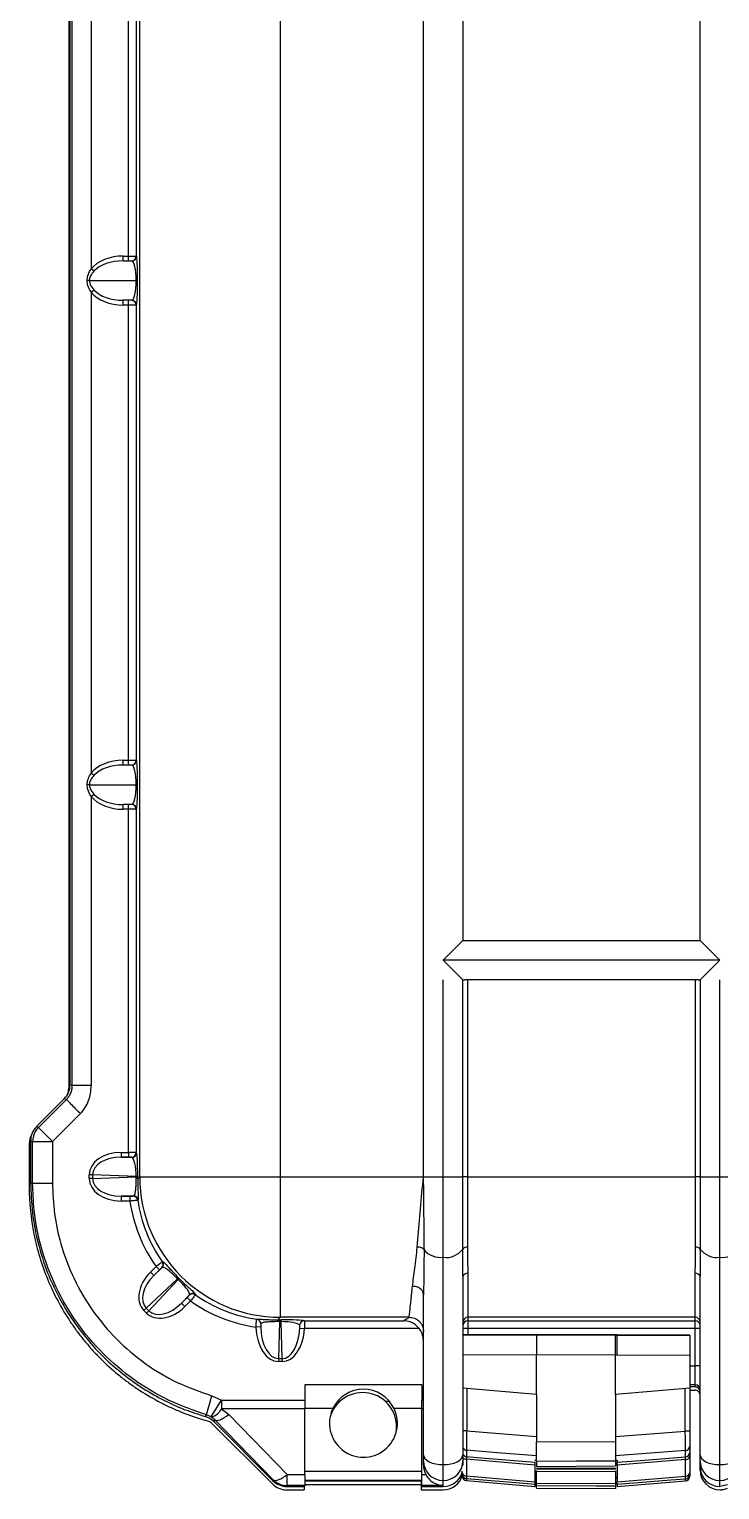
# Model space of a CAD drawing. Header units: millimetres. Extents: x 12 to 854, y 4 to 555.
# Drawn here: x 117.8 to 154.8, y 373 to 451.2 of the extents above; entities that cross this region are included whole.
import ezdxf

# ---------------------------------------------------------------- set-up
doc = ezdxf.new("R2010")
doc.units = ezdxf.units.MM

msp = doc.modelspace()

# ---------------------------------------------------------------- linework, layer by layer
at = {"color": 7, "linetype": 'Continuous', "lineweight": 25}
for p, q in [((123.725, 389.743), (123.725, 485.752)), ((131.256, 485.752), (131.256, 389.743)), ((138.929, 389.743), (138.929, 485.752)), ((119.922, 480.83), (119.922, 394.491)), ((119.995, 394.668), (119.995, 480.826)), ((120.108, 394.62), (120.108, 480.874)), ((141.046, 473.095), (141.046, 402.399)), ((153.746, 402.399), (153.746, 473.095)), ((121.124, 464.132), (121.124, 438.37)), ((123.119, 439.059), (123.119, 463.443)), ((123.542, 463.443), (123.542, 439.059)), ((122.839, 438.805), (122.839, 439.059)), ((122.839, 439.059), (123.119, 439.059)), ((123.119, 438.805), (123.119, 439.059)), ((123.119, 439.059), (123.542, 439.059)), ((123.542, 439.059), (123.551, 439.059)), ((121.274, 438.25), (121.124, 438.37)), ((122.839, 438.805), (123.297, 438.805)), ((121.03, 437.747), (120.912, 437.747)), ((121.03, 437.747), (123.532, 437.747)), ((123.615, 437.747), (123.532, 437.747)), ((121.124, 437.124), (121.274, 437.244)), ((121.124, 437.124), (121.124, 411.362)), ((123.297, 436.689), (122.839, 436.689)), ((122.839, 436.435), (122.839, 436.689)), ((123.119, 436.435), (123.119, 436.689)), ((123.119, 436.435), (122.839, 436.435)), ((123.542, 436.435), (123.119, 436.435)), ((123.119, 412.051), (123.119, 436.435)), ((123.542, 436.435), (123.542, 412.051)), ((123.551, 436.435), (123.542, 436.435)), ((122.839, 411.797), (122.839, 412.051)), ((122.839, 412.051), (123.119, 412.051)), ((122.839, 411.797), (123.297, 411.797)), ((123.119, 411.797), (123.119, 412.051)), ((123.119, 412.051), (123.542, 412.051)), ((123.542, 412.051), (123.551, 412.051)), ((121.274, 411.241), (121.124, 411.362)), ((121.03, 410.738), (120.912, 410.738)), ((121.03, 410.738), (123.532, 410.738)), ((121.124, 410.115), (121.274, 410.236)), ((121.124, 410.115), (121.124, 394.62)), ((123.615, 410.738), (123.532, 410.738)), ((123.297, 409.68), (122.839, 409.68)), ((122.839, 409.426), (122.839, 409.68)), ((123.119, 409.426), (122.839, 409.426)), ((123.119, 409.426), (123.119, 409.68)), ((123.542, 409.426), (123.119, 409.426)), ((123.119, 391.046), (123.119, 409.426)), ((123.542, 409.426), (123.542, 391.04)), ((123.551, 409.426), (123.542, 409.426)), ((139.988, 401.34), (141.046, 402.399)), ((141.046, 402.399), (153.746, 402.399)), ((153.746, 402.399), (154.804, 401.34)), ((141.032, 400.296), (139.988, 401.34)), ((154.804, 401.34), (139.988, 401.34)), ((154.804, 401.34), (153.76, 400.296)), ((139.988, 389.743), (139.988, 400.282)), ((141.032, 389.743), (141.032, 400.296)), ((153.649, 400.282), (141.142, 400.282)), ((141.283, 400.282), (141.283, 389.743)), ((153.509, 389.743), (153.509, 400.282)), ((153.76, 400.296), (153.76, 389.743)), ((154.804, 389.743), (154.804, 400.282)), ((119.995, 394.668), (120.108, 394.62)), ((119.685, 393.92), (118.188, 392.423)), ((118.3, 392.376), (119.797, 393.873)), ((119.797, 393.873), (119.685, 393.92)), ((120.545, 393.125), (119.048, 391.628)), ((118.188, 392.423), (118.3, 392.376)), ((118.3, 392.376), (119.048, 391.628)), ((117.805, 391.498), (117.805, 389.222)), ((117.99, 391.628), (117.878, 391.675)), ((117.878, 391.675), (117.878, 389.4)), ((117.99, 391.628), (119.048, 391.628)), ((117.99, 389.4), (117.99, 391.628)), ((119.048, 391.628), (119.048, 389.4)), ((122.727, 391.046), (123.119, 391.046)), ((122.727, 391.046), (122.727, 390.792)), ((122.727, 390.792), (123.303, 390.772)), ((123.119, 390.792), (122.727, 390.792)), ((123.119, 391.046), (123.119, 390.792)), ((123.303, 390.772), (123.288, 390.787)), ((123.542, 391.04), (123.557, 391.026)), ((121.201, 389.84), (121.022, 389.84)), ((121.022, 389.645), (121.022, 389.84)), ((121.201, 389.645), (121.022, 389.645)), ((123.544, 389.758), (121.201, 389.84)), ((121.201, 389.84), (121.201, 389.645)), ((121.201, 389.645), (123.544, 389.727)), ((123.544, 389.727), (123.544, 389.758)), ((123.618, 389.758), (123.544, 389.758)), ((123.618, 389.727), (123.544, 389.727)), ((123.618, 389.758), (123.618, 389.727)), ((123.618, 389.636), (123.725, 389.743)), ((123.725, 389.743), (131.256, 389.743)), ((131.256, 389.743), (138.929, 389.743)), ((131.256, 389.743), (131.256, 382.212)), ((138.887, 389.312), (138.929, 389.743)), ((138.929, 389.743), (139.988, 389.743)), ((138.929, 389.31), (138.929, 389.743)), ((139.988, 389.743), (141.032, 389.743)), ((139.988, 385.425), (139.988, 389.743)), ((141.032, 385.868), (141.032, 389.743)), ((141.283, 389.743), (141.032, 389.743)), ((141.283, 389.743), (141.283, 385.975)), ((141.283, 389.743), (153.509, 389.743)), ((153.76, 389.743), (153.509, 389.743)), ((153.509, 385.975), (153.509, 389.743)), ((153.76, 389.743), (154.804, 389.743)), ((153.76, 389.743), (153.76, 385.868)), ((154.804, 389.743), (155.863, 389.743)), ((154.804, 385.425), (154.804, 389.743)), ((117.99, 389.4), (117.878, 389.4)), ((117.99, 389.4), (119.048, 389.4)), ((123.386, 388.716), (122.727, 388.693)), ((122.727, 388.693), (123.198, 388.693)), ((122.727, 388.693), (122.727, 388.439)), ((123.198, 388.439), (122.727, 388.439)), ((123.198, 388.693), (123.198, 388.439)), ((123.369, 388.698), (123.386, 388.716)), ((123.637, 388.498), (123.62, 388.481)), ((139.988, 374.317), (139.988, 385.425)), ((154.804, 374.317), (154.804, 385.425)), ((125.757, 384.268), (124.077, 382.702)), ((124.215, 382.564), (125.781, 384.244)), ((124.303, 384.633), (124.603, 384.933)), ((124.303, 384.633), (124.482, 384.454)), ((124.482, 384.454), (124.932, 384.873)), ((124.782, 384.753), (124.482, 384.454)), ((124.603, 384.933), (124.782, 384.753)), ((141.046, 384.392), (141.046, 374.846)), ((141.3, 384.566), (141.3, 382.212)), ((153.492, 382.212), (153.492, 384.566)), ((153.746, 374.846), (153.746, 384.392)), ((126.386, 383.419), (125.967, 382.969)), ((138.929, 374.846), (138.929, 383.415)), ((123.95, 382.575), (124.077, 382.702)), ((124.077, 382.702), (124.215, 382.564)), ((125.967, 382.969), (126.267, 383.269)), ((125.967, 382.969), (126.147, 382.79)), ((126.446, 383.089), (126.147, 382.79)), ((126.267, 383.269), (126.446, 383.089)), ((124.088, 382.437), (123.95, 382.575)), ((124.215, 382.564), (124.088, 382.437)), ((131.256, 382.212), (131.121, 382.077)), ((131.209, 381.98), (131.155, 379.999)), ((131.209, 382.077), (131.302, 382.077)), ((131.209, 381.98), (131.209, 382.077)), ((131.302, 381.98), (131.209, 381.98)), ((138.167, 382.212), (131.256, 382.212)), ((131.302, 381.98), (131.302, 382.077)), ((131.356, 379.999), (131.302, 381.98)), ((132.546, 382.029), (137.871, 382.029)), ((153.492, 382.212), (141.3, 382.212)), ((141.3, 382.212), (141.3, 382.029)), ((141.3, 382.029), (153.492, 382.029)), ((141.3, 382.029), (141.3, 381.606)), ((153.492, 382.029), (153.492, 382.212)), ((153.492, 381.606), (153.492, 382.029)), ((130.207, 381.694), (129.954, 381.685)), ((132.302, 381.621), (132.554, 381.606)), ((138.706, 381.606), (132.554, 381.606)), ((141.3, 381.606), (141.046, 381.606)), ((144.983, 381.288), (141.046, 381.27)), ((141.046, 381.25), (144.983, 381.266)), ((153.492, 381.606), (141.3, 381.606)), ((144.983, 381.266), (144.983, 381.288)), ((149.305, 381.268), (144.983, 381.288)), ((144.983, 381.266), (149.214, 381.248)), ((144.983, 381.266), (144.983, 381.266)), ((149.214, 381.248), (149.305, 381.248)), ((149.305, 381.268), (149.305, 381.248)), ((153.196, 381.251), (149.305, 381.268)), ((149.305, 381.248), (153.196, 381.231)), ((153.196, 381.251), (153.196, 381.231)), ((153.196, 381.231), (153.196, 380.173)), ((153.746, 381.606), (153.492, 381.606)), ((153.492, 379.61), (153.492, 381.606)), ((131.155, 379.999), (131.356, 379.999)), ((131.155, 379.999), (131.155, 379.842)), ((131.356, 379.842), (131.155, 379.842)), ((131.356, 379.999), (131.356, 379.842)), ((144.983, 380.208), (144.983, 380.208)), ((149.216, 380.19), (144.983, 380.208)), ((144.983, 378.073), (144.983, 380.208)), ((149.216, 380.19), (149.216, 380.19)), ((149.216, 378.073), (149.216, 380.19)), ((149.31, 380.189), (149.216, 380.19)), ((153.196, 380.173), (149.31, 380.189)), ((153.196, 380.173), (153.196, 378.421)), ((153.746, 379.61), (153.492, 379.61)), ((153.492, 378.595), (153.492, 379.61)), ((127.3, 376.993), (127.595, 378.008)), ((127.595, 378.008), (128.116, 377.777)), ((138.845, 378.593), (132.579, 378.593)), ((132.579, 378.593), (132.579, 377.777)), ((138.845, 378.593), (138.845, 377.777)), ((144.983, 378.073), (141.046, 378.417)), ((141.244, 378.4), (141.244, 376.132)), ((144.983, 378.073), (144.983, 375.54)), ((153.196, 378.421), (149.216, 378.073)), ((149.216, 378.073), (149.216, 375.556)), ((152.954, 376.118), (152.954, 378.4)), ((153.492, 378.481), (153.196, 378.481)), ((153.196, 378.421), (153.196, 376.118)), ((153.196, 378.305), (153.492, 378.305)), ((153.492, 378.481), (153.492, 378.595)), ((127.561, 376.877), (128.116, 377.777)), ((128.116, 377.777), (132.579, 377.777)), ((128.116, 377.777), (128.116, 377.31)), ((132.579, 377.31), (128.116, 377.31)), ((128.116, 377.31), (128.498, 377.001)), ((132.579, 377.777), (132.579, 377.31)), ((134.071, 377.323), (132.579, 377.323)), ((132.579, 373.79), (132.579, 377.31)), ((134.332, 377.721), (134.463, 377.721)), ((136.876, 377.721), (137.092, 377.721)), ((138.845, 377.323), (137.353, 377.323)), ((138.845, 377.777), (138.929, 377.777)), ((138.845, 377.31), (138.845, 377.777)), ((138.929, 377.31), (138.845, 377.31)), ((138.845, 373.79), (138.845, 377.31)), ((127.561, 376.877), (127.3, 376.993)), ((127.75, 376.72), (127.561, 376.877)), ((130.841, 373.282), (127.58, 376.543)), ((130.862, 373.457), (127.694, 376.625)), ((130.884, 373.509), (127.75, 376.72)), ((128.498, 377.001), (131.631, 373.79)), ((141.244, 376.132), (144.983, 375.831)), ((149.216, 375.831), (152.954, 376.118)), ((153.196, 376.118), (152.954, 376.118)), ((138.929, 374.529), (138.929, 374.846)), ((141.046, 374.846), (141.046, 374.529)), ((141.235, 375.088), (141.235, 374.75)), ((144.983, 375.54), (149.216, 375.556)), ((152.963, 374.734), (152.963, 375.073)), ((153.196, 375.323), (153.196, 374.986)), ((153.746, 374.529), (153.746, 374.846)), ((138.929, 374.299), (138.929, 374.529)), ((139.988, 373.471), (139.988, 374.317)), ((141.046, 374.529), (141.046, 374.286)), ((144.894, 374.297), (141.235, 374.604)), ((141.235, 374.604), (141.235, 373.712)), ((144.894, 374.564), (144.983, 374.556)), ((144.894, 374.297), (144.894, 373.401)), ((144.983, 374.495), (144.983, 374.225)), ((144.983, 374.225), (149.216, 374.246)), ((144.987, 373.954), (144.987, 374.012)), ((149.216, 374.558), (149.305, 374.566)), ((149.216, 374.511), (149.216, 374.246)), ((149.22, 373.993), (149.22, 373.936)), ((152.963, 374.588), (149.305, 374.297)), ((149.305, 374.566), (149.305, 374.443)), ((149.305, 374.297), (149.305, 373.401)), ((152.963, 373.696), (152.963, 374.588)), ((153.196, 374.767), (153.196, 373.875)), ((153.746, 374.206), (153.746, 374.529)), ((153.746, 374.03), (153.746, 374.206)), ((154.804, 373.471), (154.804, 374.317)), ((130.862, 373.457), (130.884, 373.509)), ((131.631, 373.79), (132.579, 373.79)), ((131.631, 373.199), (131.631, 373.79)), ((138.845, 373.942), (132.579, 373.942)), ((132.579, 373.79), (132.579, 373.199)), ((138.845, 373.469), (132.579, 373.469)), ((138.845, 373.428), (132.579, 373.428)), ((132.579, 373.252), (138.802, 373.252)), ((138.802, 373.428), (138.802, 372.971)), ((138.845, 373.79), (139.054, 373.79)), ((138.845, 373.199), (138.845, 373.79)), ((139.988, 373.221), (139.988, 373.471)), ((141.004, 373.891), (141.004, 373.971)), ((141.004, 373.744), (141.004, 373.818)), ((141.004, 373.717), (141.004, 373.734)), ((141.235, 373.712), (144.894, 373.401)), ((141.235, 373.464), (144.894, 373.144)), ((144.894, 373.58), (144.986, 373.571)), ((144.894, 373.254), (144.894, 373.144)), ((149.22, 373.936), (144.987, 373.954)), ((144.987, 373.334), (144.987, 373.954)), ((144.987, 373.334), (149.22, 373.316)), ((149.22, 373.936), (149.22, 373.316)), ((149.221, 373.583), (149.305, 373.591)), ((149.305, 373.401), (152.963, 373.696)), ((149.305, 373.143), (152.963, 373.447)), ((149.305, 373.253), (149.305, 373.143)), ((153.196, 373.802), (153.196, 373.7)), ((154.804, 373.147), (154.804, 373.471)), ((155.209, 373.228), (154.804, 373.147)), ((131.59, 372.971), (132.537, 372.971)), ((131.631, 373.199), (131.61, 373.147)), ((131.61, 373.147), (132.579, 373.147)), ((132.579, 373.199), (131.631, 373.199)), ((132.537, 373.147), (132.537, 372.971)), ((132.579, 373.147), (132.579, 373.199)), ((138.802, 372.971), (139.988, 372.971)), ((139.988, 373.199), (138.845, 373.199)), ((138.845, 373.147), (138.845, 373.199)), ((138.845, 373.147), (139.988, 373.147)), ((139.988, 373.147), (139.988, 373.199)), ((144.987, 373.062), (144.987, 373.187)), ((144.987, 373.062), (149.22, 373.043)), ((149.22, 373.169), (149.22, 373.043))]:
    msp.add_line(p, q, dxfattribs=at)
at = {"color": 8, "linetype": 'Continuous', "lineweight": 25}
for p, q in [((141.3, 381.606), (141.3, 381.271)), ((144.983, 380.208), (141.046, 380.191)), ((153.196, 379.61), (153.492, 379.61)), ((153.492, 378.595), (153.196, 378.595)), ((141.244, 376.132), (141.046, 376.132)), ((141.235, 373.565), (141.235, 373.464)), ((144.894, 373.665), (144.987, 373.656)), ((149.22, 373.663), (149.305, 373.67)), ((152.963, 373.447), (152.963, 373.549))]:
    msp.add_line(p, q, dxfattribs=at)
at = {"color": 7, "linetype": 'Continuous', "lineweight": 25, "flags": 128}
for points in [[(127.243, 376.892), (127.281, 376.958), (127.288, 376.972), (127.3, 376.993)], [(127.75, 376.72), (127.741, 376.704), (127.703, 376.64), (127.694, 376.625)], [(127.75, 376.72), (127.801, 376.695), (127.867, 376.687), (127.948, 376.698), (128.042, 376.727), (128.146, 376.773), (128.259, 376.835), (128.377, 376.912), (128.498, 377.001)], [(138.929, 374.846), (138.95, 374.743), (139.01, 374.643), (139.108, 374.552), (139.239, 374.472), (139.4, 374.406), (139.583, 374.357), (139.781, 374.327), (139.988, 374.317)], [(139.988, 374.317), (140.194, 374.327), (140.393, 374.357), (140.576, 374.406), (140.736, 374.472), (140.868, 374.552), (140.965, 374.643), (141.026, 374.743), (141.046, 374.846)], [(144.983, 374.787), (142.876, 374.956), (141.235, 375.088)], [(152.963, 375.073), (151.088, 374.93), (149.216, 374.787)], [(153.746, 374.846), (153.766, 374.743), (153.826, 374.643), (153.924, 374.552), (154.056, 374.472), (154.216, 374.406), (154.399, 374.357), (154.598, 374.327), (154.804, 374.317)], [(154.804, 374.317), (155.011, 374.327), (155.209, 374.357), (155.392, 374.406), (155.553, 374.472), (155.684, 374.552), (155.782, 374.643), (155.842, 374.743), (155.863, 374.846)], [(141.235, 374.75), (142.015, 374.685), (144.894, 374.443)], [(149.216, 374.511), (147.1, 374.503), (144.983, 374.495)], [(149.22, 374.103), (147.696, 374.109), (144.987, 374.12)], [(144.987, 374.1), (146.003, 374.096), (149.22, 374.082)], [(149.305, 374.443), (150.317, 374.523), (152.963, 374.734)], [(130.884, 373.509), (130.934, 373.484), (131, 373.476), (131.081, 373.487), (131.175, 373.516), (131.28, 373.562), (131.392, 373.624), (131.51, 373.701), (131.631, 373.79)], [(144.894, 373.254), (143.882, 373.34), (141.235, 373.565)], [(152.963, 373.549), (152.184, 373.486), (149.305, 373.253)], [(149.22, 373.169), (148.204, 373.173), (144.987, 373.187)]]:
    msp.add_lwpolyline(points, dxfattribs=at)
at = {"color": 7, "linetype": 'Continuous', "lineweight": 25}
for centre, radius, start, end in [((123.288, 439.059), 0.254, 270.01746, 0.01745), ((123.297, 439.059), 0.254, 270.01746, 0.01745), ((123.288, 436.435), 0.254, 359.98255, 89.98254), ((123.297, 436.435), 0.254, 359.98255, 89.98254), ((123.288, 412.051), 0.254, 270.01746, 0.01745), ((123.297, 412.051), 0.254, 270.01746, 0.01745), ((123.288, 409.426), 0.254, 359.98255, 89.98254), ((123.297, 409.426), 0.254, 359.98255, 89.98254), ((119.049, 391.628), 1.059, 135.02989, 179.97011), ((123.288, 391.041), 0.254, 270.08169, 359.91831), ((123.302, 391.026), 0.254, 270.08169, 359.91831), ((123.548, 389.514), 0.141, 60.06573, 91.91407), ((131.266, 389.753), 7.542, 180.08169, 269.91831), ((123.368, 388.444), 0.254, 8.30055, 89.91685), ((123.386, 388.462), 0.254, 8.30055, 89.91685), ((139.849, 386.582), 1.165, 220.10288, 276.80596), ((140.144, 386.508), 1.095, 261.80355, 324.23951), ((141.245, 385.715), 0.263, 81.80355, 144.23951), ((153.547, 385.715), 0.263, 35.76049, 98.19645), ((154.648, 386.508), 1.095, 215.76049, 278.19645), ((154.942, 386.582), 1.165, 263.19404, 319.89712), ((124.726, 385.05), 0.254, 315.11111, 35.32403), ((124.752, 385.052), 0.254, 315.11137, 35.44181), ((129.993, 380.022), 5.998, 134.21509, 134.92285), ((121.535, 388.479), 5.998, 315.07715, 315.78491), ((141.266, 384.343), 0.226, 81.45894, 167.51374), ((153.525, 384.343), 0.226, 12.48626, 98.54106), ((126.563, 383.213), 0.254, 54.67597, 134.88889), ((126.565, 383.238), 0.254, 54.55819, 134.88863), ((129.96, 381.855), 0.254, 2.67204, 81.49523), ((130.915, 381.989), 0.224, 357.53847, 23.25791), ((132.548, 381.775), 0.254, 90.47027, 175.91026), ((141.3, 381.958), 0.254, 89.98255, 179.98254), ((141.3, 381.775), 0.254, 89.98255, 179.98254), ((153.492, 381.958), 0.254, 0.01746, 90.01745), ((153.492, 381.775), 0.254, 0.01746, 90.01745), ((117.74, 380.581), 31.573, 359.28984, 1.21023), ((135.712, 376.534), 1.82, 25.67051, 154.32949), ((135.67, 376.358), 1.82, 48.50301, 131.49699), ((153.492, 378.341), 0.254, 0.01746, 90.01745), ((127.379, 377.683), 0.826, 282.72199, 333.2171), ((135.712, 376.534), 1.82, 154.32949, 25.67051), ((135.67, 376.358), 1.82, 131.49699, 163.64566), ((135.67, 376.358), 1.82, 349.35622, 48.50301), ((152.943, 375.325), 0.252, 274.37792, 359.6965), ((152.942, 374.987), 0.253, 274.60013, 359.87862), ((139.987, 374.529), 1.058, 180.01746, 270.01745), ((139.988, 374.529), 1.058, 269.98255, 359.98254), ((152.98, 374.807), 0.22, 265.54982, 349.52031), ((154.804, 374.529), 1.058, 180.01746, 270.01745), ((154.805, 374.529), 1.058, 269.98255, 359.98254), ((131.632, 374.258), 1.059, 225.02989, 269.97011), ((141.219, 373.931), 0.219, 190.42949, 274.25781), ((141.257, 373.818), 0.254, 180.05218, 265.06532), ((141.258, 373.717), 0.254, 180, 265), ((152.98, 373.915), 0.22, 265.54982, 349.52031), ((152.942, 373.802), 0.254, 274.68472, 359.94728), ((152.942, 373.7), 0.254, 274.75, 0)]:
    msp.add_arc(centre, radius, start, end, dxfattribs=at)
at = {"color": 8, "linetype": 'Continuous', "lineweight": 25}
for centre, radius, start, end in [((141.257, 375.341), 0.254, 213.97846, 265.17006), ((141.257, 375.004), 0.254, 213.72663, 265.06882), ((141.242, 374.886), 0.281, 225.7806, 268.63456)]:
    msp.add_arc(centre, radius, start, end, dxfattribs=at)
at = {"color": 7, "linetype": 'Continuous', "lineweight": 25}
for centre, major_axis, ratio, start_param, end_param in [((122.839, 437.747), (-1.949, 0), 0.67321, 4.712389, 5.788319), ((123.551, 437.747), (0, 1.312), 0.048776, 4.712389, 6.283185), ((122.839, 437.747), (1.778, 0), 0.595114, 1.570796, 2.646727), ((123.297, 437.747), (0, 1.058), 0.222053, 4.712389, 6.283185), ((123.297, 437.747), (0, 1.058), 0.222053, 3.141593, 4.712389), ((123.551, 437.747), (0, 1.312), 0.048776, 3.141593, 4.712389), ((122.839, 437.747), (1.949, 0), 0.67321, 3.636459, 4.712389), ((122.839, 437.747), (1.778, 0), 0.595114, 3.636459, 4.712389), ((122.839, 410.738), (-1.949, 0), 0.67321, 4.712389, 5.788319), ((122.839, 410.738), (1.778, 0), 0.595114, 1.570796, 2.646727), ((123.297, 410.738), (0, 1.058), 0.222053, 4.712389, 6.283185), ((123.551, 410.738), (0, 1.312), 0.048776, 4.712389, 6.283185), ((122.839, 410.738), (1.949, 0), 0.67321, 3.636459, 4.712389), ((122.839, 410.738), (1.778, 0), 0.595114, 3.636459, 4.712389), ((123.297, 410.738), (0, 1.058), 0.222053, 3.141593, 4.712389), ((123.551, 410.738), (0, 1.312), 0.048776, 3.141593, 4.712389), ((118.936, 394.668), (-0.978, 0.405), 0.999286, 2.749146, 3.534039), ((118.863, 394.492), (-0.978, 0.405), 0.999286, 3.231862, 3.534039), ((118.864, 391.498), (0.978, -0.405), 0.999286, 3.051262, 3.534039), ((118.937, 391.674), (-0.978, 0.405), 0.999286, 5.890739, 6.675632), ((122.77, 389.809), (-1.748, 0.061), 0.706891, 4.761749, 6.307865), ((122.77, 389.809), (1.568, -0.055), 0.625906, 1.620157, 3.166273), ((123.119, 391.04), (0.423, 0), 0.013968, 0.034907, 1.570796), ((123.119, 390.786), (0.169, 0), 0.034921, 0.034907, 1.570796), ((123.301, 389.791), (-0.013, 0.983), 0.246698, 4.675744, 6.221861), ((123.555, 389.791), (-0.002, 1.237), 0.051121, 4.685854, 6.23197), ((122.77, 389.676), (-1.748, -0.061), 0.706891, 6.258505, 7.804621), ((122.77, 389.676), (1.568, 0.055), 0.625906, 3.116912, 4.663029), ((123.301, 389.694), (0.013, 0.983), 0.246698, 4.675213, 4.749034), ((123.555, 389.694), (0.002, 1.237), 0.051121, 4.665103, 4.738924), ((131.083, 389.57), (-5.634, -5.634), 0.998783, 5.639639, 6.118645), ((131.083, 389.57), (5.336, 5.336), 0.998646, 2.500398, 2.974174), ((132.38, 390.867), (14.111, 4.612), 0.257974, 4.074569, 4.076627), ((125.208, 383.789), (-1.279, -1.193), 0.706891, 4.761749, 6.307865), ((125.208, 383.789), (1.148, 1.07), 0.625906, 1.620157, 3.166273), ((132.56, 390.688), (14.343, 4.563), 0.268138, 4.066738, 4.068796), ((131.57, 390.057), (5.801, 5.801), 0.949457, 3.139398, 3.143787), ((131.443, 389.93), (5.622, 5.622), 0.947806, 3.139398, 3.143787), ((132.201, 391.047), (4.563, 14.343), 0.268138, 2.214389, 2.216447), ((132.38, 390.867), (4.612, 14.111), 0.257974, 2.206558, 2.208617), ((131.083, 389.57), (5.336, 5.336), 0.998646, 3.309011, 3.783225), ((125.302, 383.695), (-1.193, -1.279), 0.706891, 6.258505, 7.804621), ((125.302, 383.695), (1.07, 1.148), 0.625906, 3.116912, 4.663029), ((131.083, 389.57), (-5.634, -5.634), 0.998783, 0.16454, 0.643781), ((131.187, 382.021), (1.237, 0.001), 0.045533, 1.552725, 1.623721), ((131.187, 381.767), (0.983, 0.01), 0.216257, 1.545995, 1.616991), ((131.325, 382.021), (1.237, -0.001), 0.045533, 0.159963, 1.588868), ((131.325, 381.767), (0.983, -0.01), 0.216257, 0.166693, 1.595597), ((131.189, 381.85), (-0.055, -2.008), 0.615519, 4.81143, 6.299977), ((131.189, 381.85), (0.051, 1.851), 0.530328, 1.669838, 3.158384), ((131.322, 381.85), (-0.051, 1.851), 0.530328, 3.124801, 4.573774), ((131.322, 381.85), (0.055, -2.008), 0.615519, 6.266394, 7.715366), ((149.209, 380.19), (0.004, 1.058), 0.006545, 4.712426, 6.265732), ((153.492, 378.227), (0, -0.254), 0.999391, 1.570796, 3.141593), ((153.492, 378.051), (0, -0.254), 0.999391, 1.570796, 3.141593), ((139.988, 374.299), (0, 1.077), 0.982251, 1.570796, 2.062226), ((154.804, 374.206), (0, -1.059), 0.999391, 4.712389, 6.283185), ((154.804, 374.03), (0, -1.059), 0.999391, 4.712389, 6.283185), ((131.589, 374.03), (-0.749, 0.749), 0.998783, 1.570796, 2.356803), ((131.611, 374.206), (-0.405, -0.978), 0.999286, 5.890739, 6.675632), ((139.988, 374.257), (-0.761, 0.761), 0.965689, 1.259374, 2.338741), ((139.988, 374.206), (0, 1.059), 0.999391, 3.141593, 4.428595), ((139.988, 374.03), (0, -1.059), 0.999391, 0, 1.287002)]:
    msp.add_ellipse(centre, major_axis=major_axis, ratio=ratio, start_param=start_param, end_param=end_param, dxfattribs=at)
for points, knots in [([(120.912, 437.747), (120.913, 437.773), (120.916, 437.885), (120.97, 438.104), (121.068, 438.274), (121.124, 438.37)], [0, 0, 0, 0, 0.117327, 0.502598, 1, 1, 1, 1]), ([(121.274, 438.25), (121.211, 438.174), (121.103, 438.044), (121.035, 437.86), (121.031, 437.768), (121.03, 437.747)], [0, 0, 0, 0, 0.516698, 0.889631, 1, 1, 1, 1]), ([(121.124, 437.124), (121.117, 437.134), (121.046, 437.247), (120.941, 437.449), (120.92, 437.66), (120.912, 437.747)], [0, 0, 0, 0, 0.051934, 0.60706, 1, 1, 1, 1]), ([(121.03, 437.747), (121.037, 437.686), (121.044, 437.614), (121.115, 437.438), (121.198, 437.337), (121.274, 437.244)], [0, 0, 0, 0, 0.319654, 0.375109, 1, 1, 1, 1]), ([(120.912, 410.738), (120.913, 410.764), (120.916, 410.876), (120.97, 411.095), (121.068, 411.266), (121.124, 411.362)], [0, 0, 0, 0, 0.117327, 0.502598, 1, 1, 1, 1]), ([(121.274, 411.241), (121.211, 411.165), (121.103, 411.035), (121.035, 410.852), (121.031, 410.759), (121.03, 410.738)], [0, 0, 0, 0, 0.516698, 0.889631, 1, 1, 1, 1]), ([(121.124, 410.115), (121.117, 410.125), (121.046, 410.239), (120.941, 410.44), (120.92, 410.651), (120.912, 410.738)], [0, 0, 0, 0, 0.051934, 0.60706, 1, 1, 1, 1]), ([(121.03, 410.738), (121.037, 410.677), (121.044, 410.606), (121.115, 410.429), (121.198, 410.328), (121.274, 410.236)], [0, 0, 0, 0, 0.319654, 0.375109, 1, 1, 1, 1]), ([(141.032, 400.296), (141.039, 400.292), (141.053, 400.285), (141.098, 400.282), (141.131, 400.282), (141.142, 400.282)], [0, 0, 0, 0, 0.401492, 0.802995, 1, 1, 1, 1]), ([(153.649, 400.282), (153.671, 400.282), (153.715, 400.283), (153.748, 400.288), (153.757, 400.294), (153.76, 400.296)], [0, 0, 0, 0, 0.403793, 0.807731, 1, 1, 1, 1]), ([(119.797, 393.876), (119.808, 393.888), (119.835, 393.915), (119.878, 393.966), (119.928, 394.032), (119.98, 394.116), (120.029, 394.217), (120.068, 394.326), (120.092, 394.433), (120.106, 394.531), (120.107, 394.594), (120.108, 394.623)], [0, 0, 0, 0, 0.059602, 0.139166, 0.238697, 0.358194, 0.497653, 0.643008, 0.775137, 0.894105, 1, 1, 1, 1]), ([(121.124, 394.623), (121.006, 394.623), (120.879, 394.623), (120.634, 394.623), (120.516, 394.623), (120.319, 394.623), (120.241, 394.623), (120.138, 394.623), (120.112, 394.623), (120.108, 394.623)], [0, 0, 0, 0, 0.25, 0.25, 0.5, 0.5, 0.75, 0.75, 1, 1, 1, 1]), ([(120.545, 393.128), (120.751, 393.334), (120.89, 393.568), (121.076, 394.068), (121.124, 394.337), (121.124, 394.623)], [0, 0, 0, 0, 0.5, 0.5, 1, 1, 1, 1]), ([(119.797, 393.876), (119.8, 393.873), (119.819, 393.854), (119.895, 393.778), (119.953, 393.72), (120.098, 393.575), (120.184, 393.488), (120.365, 393.308), (120.458, 393.214), (120.545, 393.128)], [0, 0, 0, 0, 0.25, 0.25, 0.5, 0.5, 0.75, 0.75, 1, 1, 1, 1]), ([(123.386, 388.716), (123.419, 388.742), (123.473, 388.784), (123.514, 389.022), (123.532, 389.28), (123.54, 389.503), (123.542, 389.625), (123.543, 389.655)], [0, 0, 0, 0, 0.381453, 0.622232, 0.806459, 0.953359, 1, 1, 1, 1]), ([(117.805, 389.222), (117.805, 388.364), (117.889, 387.51), (118.078, 386.564), (118.1, 386.46), (118.147, 386.251), (118.172, 386.148), (118.25, 385.837), (118.307, 385.632), (118.493, 385.02), (118.637, 384.619), (119.129, 383.435), (119.532, 382.681), (120.127, 381.793), (120.249, 381.619), (120.503, 381.278), (120.633, 381.111), (120.903, 380.782), (121.042, 380.621), (121.256, 380.385), (121.329, 380.308), (121.476, 380.154), (121.55, 380.078), (121.928, 379.699), (122.245, 379.412), (122.741, 379.006), (122.909, 378.875), (123.167, 378.684), (123.253, 378.622), (123.428, 378.499), (123.517, 378.438), (123.96, 378.143), (124.324, 377.924), (124.886, 377.624), (125.076, 377.529), (125.364, 377.393), (125.461, 377.349), (125.655, 377.263), (125.752, 377.221), (126.246, 377.016), (126.649, 376.872), (127.168, 376.715), (127.28, 376.683), (127.391, 376.652)], [0.1705302, 0.1705302, 0.1705302, 0.1705302, 0.2955302, 0.2955302, 0.3111552, 0.3111552, 0.3267802, 0.3267802, 0.3580302, 0.3580302, 0.4205302, 0.4205302, 0.5455302, 0.5455302, 0.5767802, 0.5767802, 0.6080302, 0.6080302, 0.6392802, 0.6392802, 0.6549052, 0.6549052, 0.6705302, 0.6705302, 0.7330302, 0.7330302, 0.7642802, 0.7642802, 0.7799052, 0.7799052, 0.7955302, 0.7955302, 0.8580302, 0.8580302, 0.8892802, 0.8892802, 0.9049052, 0.9049052, 0.9205302, 0.9205302, 0.9830302, 0.9830302, 1, 1, 1, 1]), ([(117.878, 389.4), (117.897, 388.87), (117.936, 387.792), (118.249, 386.178), (118.721, 384.705), (119.318, 383.395), (119.987, 382.248), (120.777, 381.165), (121.679, 380.166), (122.679, 379.264), (123.758, 378.476), (124.905, 377.808), (126.066, 377.271), (126.864, 377.015), (127.243, 376.892)], [0, 0, 0, 0, 0.0948448, 0.1930236, 0.2933327, 0.3713064, 0.4504997, 0.530743, 0.6109751, 0.6912198, 0.7714557, 0.8500281, 0.9285919, 1, 1, 1, 1]), ([(127.3, 376.993), (126.615, 377.229), (125.243, 377.703), (123.372, 378.834), (121.709, 380.243), (120.302, 381.914), (119.198, 383.802), (118.434, 385.831), (118.047, 387.723), (118.007, 388.916), (117.99, 389.4)], [0, 0, 0, 0, 0.130642, 0.261288, 0.391944, 0.5226, 0.653681, 0.784758, 0.912604, 1, 1, 1, 1]), ([(119.048, 389.4), (119.07, 388.852), (119.115, 387.756), (119.492, 386.027), (120.157, 384.259), (121.171, 382.527), (122.462, 380.992), (123.989, 379.698), (125.707, 378.66), (126.966, 378.226), (127.595, 378.008)], [0, 0, 0, 0, 0.1076557, 0.2153197, 0.3463734, 0.4774311, 0.6080942, 0.7387572, 0.8693806, 1, 1, 1, 1]), ([(123.618, 389.636), (123.618, 389.599), (123.618, 389.559), (123.618, 389.522), (123.618, 389.519)], [0, 0, 0, 0, 0.911729, 1, 1, 1, 1]), ([(138.594, 385.975), (138.637, 386.51), (138.721, 387.565), (138.832, 388.735), (138.887, 389.312)], [0, 0, 0, 0, 0.50646, 1, 1, 1, 1]), ([(138.929, 389.31), (138.929, 389.31), (138.928, 389.311), (138.922, 389.311), (138.917, 389.312), (138.91, 389.312), (138.9, 389.312), (138.892, 389.312), (138.887, 389.312)], [0, 0, 0, 0, 0.239469, 0.368374, 0.500011, 0.631646, 0.760546, 1, 1, 1, 1]), ([(138.929, 389.31), (138.93, 389.038), (138.931, 388.474), (138.938, 387.609), (138.947, 386.709), (138.954, 386.129), (138.958, 385.831)], [0, 0, 0, 0, 0.2264745, 0.4685985, 0.7264341, 1, 1, 1, 1]), ([(123.198, 388.693), (123.21, 388.693), (123.24, 388.693), (123.286, 388.693), (123.33, 388.695), (123.361, 388.696), (123.366, 388.698), (123.369, 388.698)], [0, 0, 0, 0, 0.128593, 0.348071, 0.565691, 0.78284, 1, 1, 1, 1]), ([(123.62, 388.481), (123.613, 388.48), (123.601, 388.477), (123.525, 388.469), (123.416, 388.458), (123.3, 388.448), (123.226, 388.441), (123.198, 388.439)], [0, 0, 0, 0, 0.217867, 0.435546, 0.653169, 0.87201, 1, 1, 1, 1]), ([(138.34, 383.874), (138.358, 384.025), (138.395, 384.325), (138.473, 384.835), (138.541, 385.381), (138.576, 385.777), (138.594, 385.975)], [0, 0, 0, 0, 0.249854, 0.500147, 0.750272, 1, 1, 1, 1]), ([(138.958, 385.831), (138.945, 385.85), (138.918, 385.89), (138.83, 385.937), (138.718, 385.969), (138.634, 385.973), (138.594, 385.975)], [0, 0, 0, 0, 0.242887, 0.5, 0.757113, 1, 1, 1, 1]), ([(138.958, 385.831), (138.957, 385.403), (138.954, 384.546), (138.938, 383.792), (138.929, 383.415)], [0, 0, 0, 0, 0.499794, 1, 1, 1, 1]), ([(141.046, 384.392), (141.046, 384.465), (141.043, 384.926), (141.037, 385.438), (141.032, 385.868)], [0, 0, 0, 0, 0.16013, 1, 1, 1, 1]), ([(141.283, 385.975), (141.289, 385.56), (141.297, 385.065), (141.299, 384.635), (141.3, 384.566)], [0, 0, 0, 0, 0.839018, 1, 1, 1, 1]), ([(153.492, 384.566), (153.492, 384.635), (153.495, 385.065), (153.503, 385.56), (153.509, 385.975)], [0, 0, 0, 0, 0.160982, 1, 1, 1, 1]), ([(153.76, 385.868), (153.755, 385.438), (153.749, 384.926), (153.746, 384.465), (153.746, 384.392)], [0, 0, 0, 0, 0.8398695, 1, 1, 1, 1]), ([(124.603, 384.933), (124.64, 384.963), (124.714, 385.024), (124.814, 385.104), (124.889, 385.164), (124.926, 385.192), (124.932, 385.195), (124.934, 385.197)], [0, 0, 0, 0, 0.2234385, 0.4477213, 0.6708334, 0.8913877, 1, 1, 1, 1]), ([(124.959, 385.2), (124.975, 385.193), (125.009, 385.177), (125.151, 385.026), (125.355, 384.799), (125.576, 384.559), (125.732, 384.4), (125.81, 384.32)], [0, 0, 0, 0, 0.239725, 0.51003, 0.708002, 0.854244, 1, 1, 1, 1]), ([(124.907, 384.87), (124.906, 384.87), (124.903, 384.869), (124.889, 384.856), (124.861, 384.83), (124.823, 384.795), (124.796, 384.767), (124.782, 384.753)], [0, 0, 0, 0, 0.108114, 0.327726, 0.550471, 0.775274, 1, 1, 1, 1]), ([(125.757, 384.268), (125.692, 384.333), (125.559, 384.464), (125.363, 384.647), (125.169, 384.808), (125.016, 384.895), (124.959, 384.88), (124.932, 384.873)], [0, 0, 0, 0, 0.137598, 0.278606, 0.475037, 0.750975, 1, 1, 1, 1]), ([(126.386, 383.419), (126.392, 383.462), (126.403, 383.532), (126.264, 383.728), (126.096, 383.92), (125.927, 384.097), (125.821, 384.204), (125.781, 384.244)], [0, 0, 0, 0, 0.370806, 0.599717, 0.774929, 0.914931, 1, 1, 1, 1]), ([(125.833, 384.297), (125.882, 384.249), (126.011, 384.122), (126.227, 383.92), (126.456, 383.712), (126.67, 383.518), (126.697, 383.473), (126.713, 383.446)], [0, 0, 0, 0, 0.090336, 0.2369, 0.415349, 0.641891, 1, 1, 1, 1]), ([(126.267, 383.269), (126.274, 383.277), (126.295, 383.298), (126.328, 383.331), (126.358, 383.363), (126.379, 383.386), (126.382, 383.391), (126.383, 383.393)], [0, 0, 0, 0, 0.1261946, 0.3470241, 0.565214, 0.7825957, 1, 1, 1, 1]), ([(126.71, 383.421), (126.706, 383.415), (126.698, 383.404), (126.651, 383.343), (126.583, 383.257), (126.51, 383.167), (126.463, 383.11), (126.446, 383.089)], [0, 0, 0, 0, 0.218418, 0.436506, 0.654657, 0.874595, 1, 1, 1, 1]), ([(138.167, 382.212), (138.169, 382.241), (138.174, 382.302), (138.208, 382.624), (138.261, 383.124), (138.313, 383.621), (138.34, 383.874)], [0, 0, 0, 0, 0.233305, 0.477697, 0.733242, 1, 1, 1, 1]), ([(138.929, 383.415), (138.921, 383.473), (138.909, 383.562), (138.836, 383.669), (138.76, 383.742), (138.665, 383.802), (138.528, 383.859), (138.414, 383.868), (138.34, 383.874)], [0, 0, 0, 0, 0.239455, 0.368358, 0.499997, 0.631637, 0.760541, 1, 1, 1, 1]), ([(129.954, 381.685), (129.956, 381.716), (129.962, 381.794), (129.972, 381.911), (129.983, 382.016), (129.992, 382.089), (129.995, 382.1), (129.997, 382.106)], [0, 0, 0, 0, 0.1436468, 0.3612737, 0.5766884, 0.7904123, 1, 1, 1, 1]), ([(129.997, 382.106), (130.033, 382.109), (130.097, 382.114), (130.376, 382.098), (130.7, 382.083), (130.959, 382.077), (131.095, 382.077), (131.117, 382.077), (131.121, 382.077)], [0, 0, 0, 0, 0.3252183, 0.5753264, 0.7848747, 0.9657311, 0.993723, 1, 1, 1, 1]), ([(130.214, 381.867), (130.213, 381.863), (130.21, 381.854), (130.208, 381.823), (130.207, 381.78), (130.206, 381.735), (130.207, 381.705), (130.207, 381.694)], [0, 0, 0, 0, 0.198298, 0.412902, 0.635521, 0.858193, 1, 1, 1, 1]), ([(131.139, 381.979), (131.136, 381.979), (131.024, 381.977), (130.913, 381.974), (130.719, 381.968), (130.524, 381.959), (130.296, 381.931), (130.243, 381.89), (130.214, 381.867)], [0, 0, 0, 0, 0.006049, 0.204967, 0.207949, 0.414399, 0.666006, 1, 1, 1, 1]), ([(132.546, 382.029), (132.547, 382.026), (132.55, 382.018), (132.554, 381.963), (132.556, 381.865), (132.556, 381.74), (132.555, 381.649), (132.554, 381.606)], [0, 0, 0, 0, 0.145266, 0.363591, 0.581779, 0.79939, 1, 1, 1, 1]), ([(137.871, 382.029), (137.884, 382.046), (137.91, 382.08), (138.085, 382.141), (138.136, 382.185), (138.167, 382.212)], [0, 0, 0, 0, 0.279726, 0.560147, 1, 1, 1, 1]), ([(138.706, 381.606), (138.659, 381.66), (138.542, 381.793), (138.283, 381.955), (138.047, 382.02), (137.897, 382.029), (137.872, 382.029), (137.871, 382.029)], [0, 0, 0, 0, 0.202621, 0.499059, 0.915946, 0.996454, 1, 1, 1, 1]), ([(138.167, 382.212), (138.263, 382.202), (138.411, 382.186), (138.588, 382.091), (138.71, 381.993), (138.808, 381.871), (138.903, 381.693), (138.919, 381.546), (138.929, 381.45)], [0, 0, 0, 0, 0.239457, 0.368361, 0.5, 0.631639, 0.760543, 1, 1, 1, 1]), ([(132.302, 381.621), (132.302, 381.637), (132.303, 381.672), (132.303, 381.719), (132.301, 381.759), (132.298, 381.784), (132.295, 381.791), (132.294, 381.793)], [0, 0, 0, 0, 0.198048, 0.421495, 0.64622, 0.863111, 1, 1, 1, 1]), ([(138.929, 380.956), (138.916, 381.092), (138.892, 381.328), (138.761, 381.523), (138.706, 381.606)], [0, 0, 0, 0, 0.577923, 1, 1, 1, 1]), ([(144.983, 381.266), (144.983, 381.26), (144.983, 381.246), (144.983, 381.121), (144.983, 380.882), (144.983, 380.565), (144.983, 380.327), (144.983, 380.208)], [0, 0, 0, 0, 0.13159, 0.348692, 0.565794, 0.782897, 1, 1, 1, 1]), ([(127.694, 376.625), (127.602, 376.702), (127.466, 376.817), (127.298, 376.874), (127.243, 376.892)], [0, 0, 0, 0, 0.6728984, 1, 1, 1, 1]), ([(127.391, 376.652), (127.427, 376.643), (127.461, 376.628), (127.524, 376.592), (127.553, 376.569), (127.58, 376.543)], [0, 0, 0, 0, 0.5, 0.5, 1, 1, 1, 1]), ([(141.244, 376.132), (141.242, 376.013), (141.238, 375.774), (141.234, 375.457), (141.233, 375.218), (141.234, 375.116), (141.235, 375.092), (141.235, 375.088)], [0, 0, 0, 0, 0.2389288, 0.4777852, 0.7160394, 0.9539177, 1, 1, 1, 1]), ([(152.963, 375.073), (152.963, 375.103), (152.965, 375.163), (152.964, 375.391), (152.961, 375.693), (152.957, 375.952), (152.954, 376.094), (152.954, 376.118)], [0, 0, 0, 0, 0.237997, 0.475966, 0.71385, 0.952006, 1, 1, 1, 1]), ([(153.196, 376.118), (153.196, 376.027), (153.196, 375.846), (153.196, 375.605), (153.196, 375.423), (153.196, 375.345), (153.196, 375.327), (153.196, 375.323)], [0, 0, 0, 0, 0.238727, 0.477482, 0.715562, 0.953039, 1, 1, 1, 1]), ([(144.983, 374.495), (144.983, 374.526), (144.983, 374.587), (144.983, 374.818), (144.983, 375.121), (144.983, 375.379), (144.983, 375.519), (144.983, 375.54)], [0, 0, 0, 0, 0.23918, 0.47836, 0.717538, 0.956715, 1, 1, 1, 1]), ([(144.987, 374.555), (144.987, 374.632), (144.987, 374.736), (144.987, 374.848), (144.987, 374.878)], [0, 0, 0, 0, 0.726791, 1, 1, 1, 1]), ([(149.216, 375.556), (149.216, 375.437), (149.216, 375.199), (149.216, 374.882), (149.216, 374.642), (149.216, 374.54), (149.216, 374.515), (149.216, 374.511)], [0, 0, 0, 0, 0.239124, 0.478248, 0.71737, 0.956492, 1, 1, 1, 1]), ([(153.196, 374.986), (153.196, 374.97), (153.196, 374.938), (153.196, 374.825), (153.196, 374.767)], [0, 0, 0, 0, 0.490394, 1, 1, 1, 1]), ([(141.235, 374.75), (141.235, 374.74), (141.233, 374.718), (141.235, 374.643), (141.235, 374.604)], [0, 0, 0, 0, 0.488166, 1, 1, 1, 1]), ([(144.894, 374.443), (144.894, 374.432), (144.894, 374.41), (144.894, 374.335), (144.894, 374.297)], [0, 0, 0, 0, 0.491956, 1, 1, 1, 1]), ([(149.22, 374.145), (149.22, 374.135), (149.22, 374.112), (149.22, 374.106), (149.22, 374.103)], [0, 0, 0, 0, 0.437947, 1, 1, 1, 1]), ([(149.305, 374.297), (149.305, 374.334), (149.305, 374.41), (149.305, 374.432), (149.305, 374.443)], [0, 0, 0, 0, 0.499993, 1, 1, 1, 1]), ([(152.963, 374.588), (152.963, 374.625), (152.965, 374.701), (152.963, 374.723), (152.963, 374.734)], [0, 0, 0, 0, 0.488464, 1, 1, 1, 1]), ([(141.004, 373.818), (141.004, 373.822), (141.004, 373.832), (141.004, 373.866), (141.004, 373.889), (141.004, 373.891)], [0, 0, 0, 0, 0.467545, 0.935099, 1, 1, 1, 1]), ([(141.235, 373.712), (141.235, 373.676), (141.233, 373.604), (141.234, 373.571), (141.235, 373.566), (141.235, 373.565)], [0, 0, 0, 0, 0.469038, 0.938058, 1, 1, 1, 1]), ([(144.894, 373.401), (144.894, 373.362), (144.894, 373.283), (144.894, 373.264), (144.894, 373.254)], [0, 0, 0, 0, 0.499991, 1, 1, 1, 1]), ([(144.987, 373.187), (144.987, 373.197), (144.987, 373.216), (144.987, 373.285), (144.987, 373.33), (144.987, 373.334)], [0, 0, 0, 0, 0.472101, 0.944203, 1, 1, 1, 1]), ([(149.22, 373.316), (149.22, 373.277), (149.22, 373.199), (149.22, 373.179), (149.22, 373.169)], [0, 0, 0, 0, 0.5, 1, 1, 1, 1]), ([(149.305, 373.253), (149.305, 373.263), (149.305, 373.281), (149.305, 373.351), (149.305, 373.395), (149.305, 373.401)], [0, 0, 0, 0, 0.469159, 0.938326, 1, 1, 1, 1]), ([(152.963, 373.549), (152.963, 373.558), (152.965, 373.577), (152.964, 373.646), (152.963, 373.691), (152.963, 373.696)], [0, 0, 0, 0, 0.468981, 0.937946, 1, 1, 1, 1]), ([(153.196, 373.875), (153.196, 373.857), (153.196, 373.821), (153.196, 373.805), (153.196, 373.802), (153.196, 373.802)], [0, 0, 0, 0, 0.467634, 0.935276, 1, 1, 1, 1]), ([(154.804, 372.971), (154.822, 372.971), (154.856, 372.972), (154.908, 372.976), (154.959, 372.982), (155.028, 372.994), (155.112, 373.015), (155.177, 373.039), (155.209, 373.052)], [0, 0, 0, 0, 0.124962, 0.249763, 0.374704, 0.500085, 0.7501, 1, 1, 1, 1])]:
    msp.add_open_spline(points, degree=3, knots=knots, dxfattribs=at)
at = {"color": 8, "linetype": 'Continuous', "lineweight": 25}
msp.add_open_spline([(123.618, 389.519), (123.62, 389.415), (123.624, 389.181), (123.638, 388.872), (123.653, 388.581), (123.643, 388.53), (123.637, 388.498)], degree=3, knots=[0, 0, 0, 0, 0.157778, 0.356609, 0.609239, 1, 1, 1, 1], dxfattribs=at)

doc.saveas('drawing.dxf')
